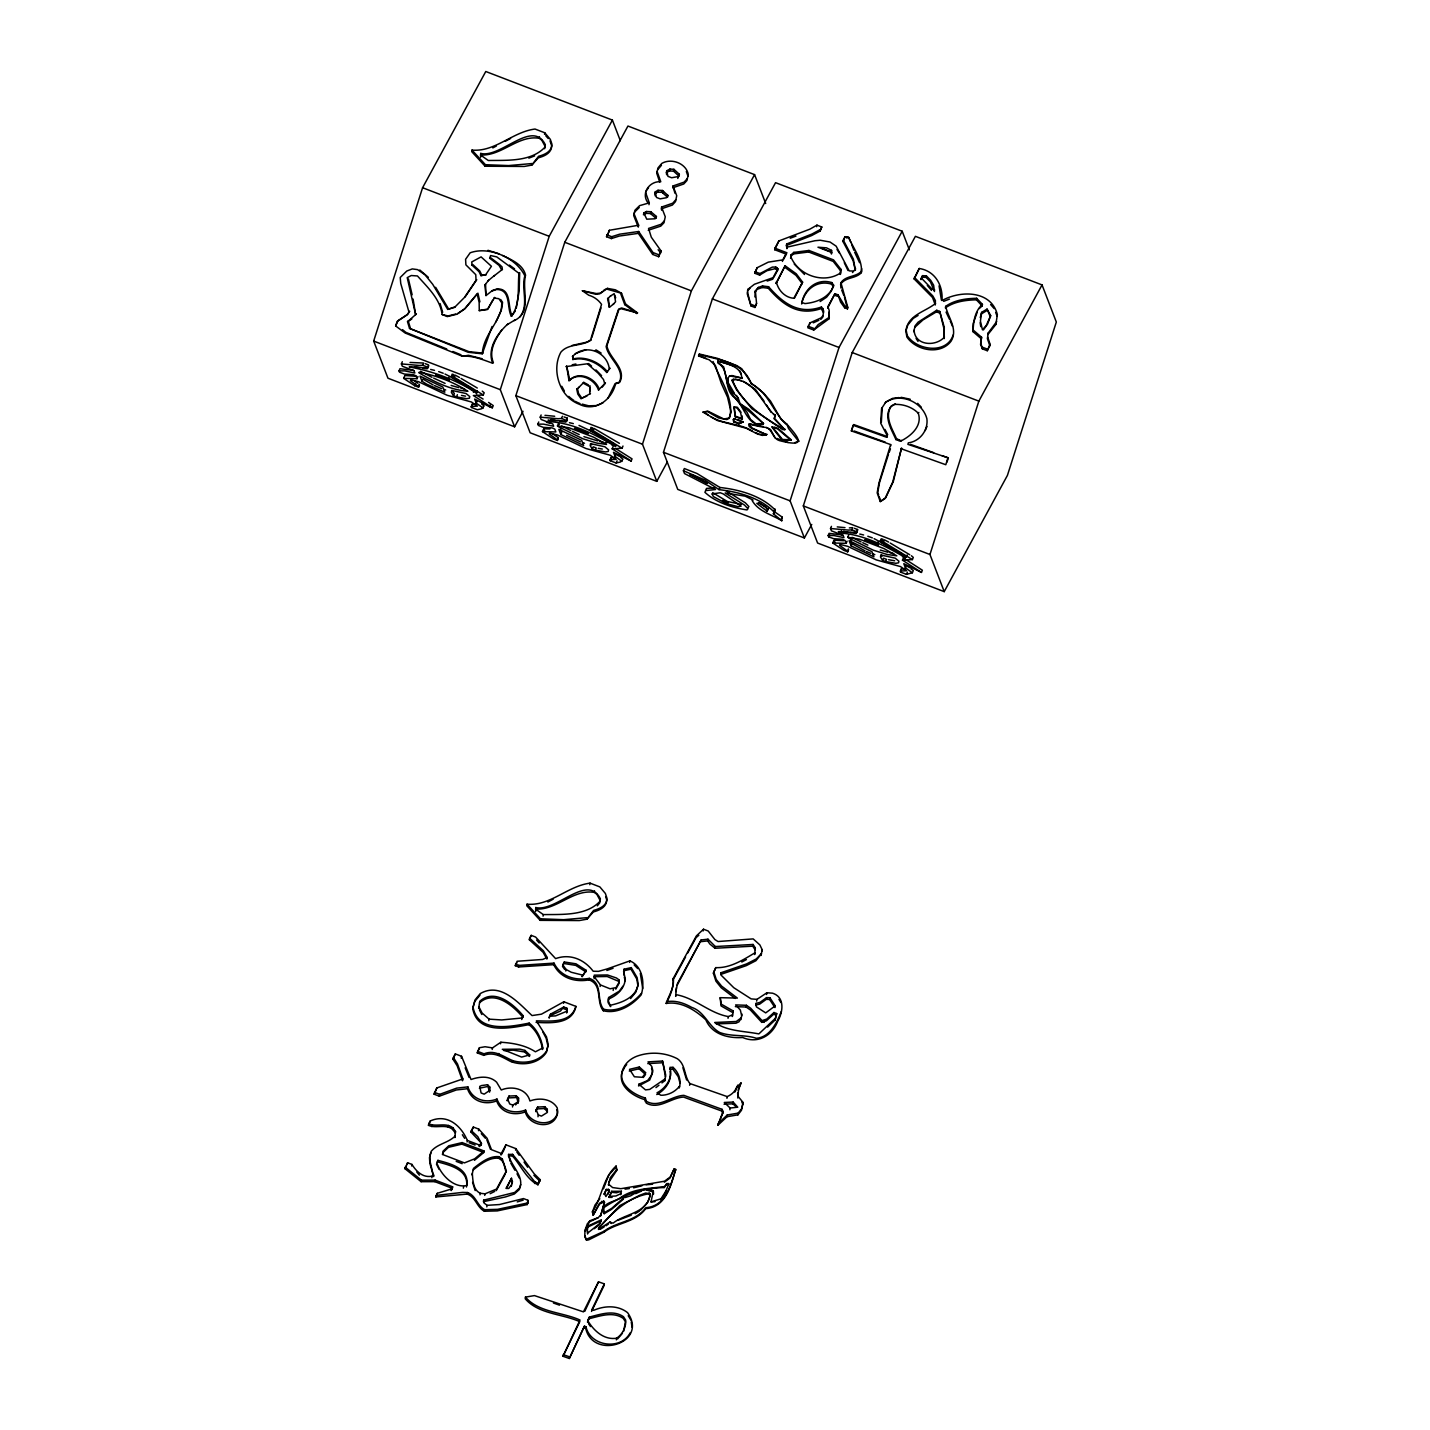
<?xml version="1.0" encoding="UTF-8"?>
<svg xmlns="http://www.w3.org/2000/svg" width="1430" height="1430" viewBox="0 0 1430 1430"><rect width="100%" height="100%" fill="white"/><g stroke="black" fill="none" stroke-linecap="round" stroke-linejoin="round"><path stroke-width="1.5" d="M881.327 422.386L882.203 407.836M987.683 337.087L990.15 344.416L987.29 350.725L982.392 348.884L980.551 344.433L981.32 338.803L973.115 331.76L973.187 323.538L977.137 312.419M973.115 331.76C973.24 322.197 974.777 310.989 982.428 304.376L976.672 298.28C966.09 298.495 954.436 300.032 945.677 306.36L945.391 307.897C954.168 301.587 965.804 300.05 976.404 299.817L982.142 305.931L979.246 308.558M728.085 378.11L728.031 382.454L734.108 392.91M833.315 286.679L831.509 284.123C816.816 279.69 804.393 289.807 801.658 303.982C803.785 289.343 816.494 277.795 831.777 282.568L833.601 285.142L831.17 291.309L826.576 297.226L820.087 301.551M833.601 285.142L833.583 286.215C828.631 297.744 816.727 302.499 804.929 303.589L801.926 302.445M516.248 308.29L519.144 291.202L519.68 272.647L518.947 273.291C517.606 287.394 520.466 304.304 511.35 316.316C506.524 307.379 511.35 289.361 496.568 289.504L491.777 291.077M754.879 296.922L755.38 290.844L758.365 287.43L762.565 285.964L768.571 286.715C782.836 302.874 798.154 315.065 821.481 307.003L823.716 311.061L822.715 317.245L820.749 319.462M755.38 290.844L756.559 303.482L754.933 307.468L751.054 305.984L747.264 293.847L747.872 289.378L754.414 284.266L773.04 277.67L777.884 268.769L775.793 267.035L772.361 267.088L759.92 273.577L759.652 275.114L754.718 273.237L757.185 267.696L768.303 262.137L782.728 259.885L786.643 252.663L774.953 248.177L774.685 249.714L786.357 254.2L783.425 259.617M413.091 299.084L415.63 314.618L407.228 277.652L411.25 275.525L417.453 275.954C427.427 287.18 440.19 298.906 442.12 314.493L447.304 316.602L456.939 314.207L464.446 309.112L477.155 293.829L479.157 302.517L479.265 310.614L487.273 309.613L494.726 297.404L493.994 298.048L498.891 298.709L501.805 302.892L501.34 310.096L495.924 321.893M500.607 299.46L502.538 302.248C501.358 321.357 483.465 333.941 482.268 353.818L468.128 352.263L409.516 328.399L407.514 321.714L411.822 318.997M590.036 385.76L589.732 394.215M589.661 391.552L589.911 387.691M840.608 270.842L840.34 274.435L840.894 269.287L833.529 259.885L808.969 250.465L793.793 252.395L791.094 254.826L790.808 256.381L793.507 253.932L808.683 252.002L833.243 261.422L840.608 270.842L840.894 269.287M675.907 991.616L677.427 983.608L701.165 939.939L707.993 939.188L715.34 946.535L753.092 944.461L755.326 947.929L754.629 954.543L754.951 952.809C743.082 959.905 730.104 968.271 715.787 967.627L713.373 973.204L715.929 981.177L721.238 987.79L735.288 998.48M676.39 987.701L675.675 996.388L675.997 994.654C695.338 998.051 709.405 1013.262 728.353 1016.569L732.607 1014.782L732.303 1016.515L733.233 1010.956L721.31 1004.182L720.202 997.675L737.362 998.086L721.56 986.057L716.251 979.461L713.695 971.488M510.152 1161.339L508.544 1154.421L512.637 1154.35L512.351 1155.905C520.895 1165.164 526.24 1179.089 537.93 1184.791L540.147 1179.661L534.177 1173.762L515.819 1148.612L505.97 1144.84L501.287 1153.456L491.491 1149.684L487.112 1138.298L478.782 1129.128L473.348 1127.037L471.382 1130.665L477.834 1136.707L481.463 1143.625L479.408 1145.055L467.342 1140.425C460.978 1125.535 447.161 1113.452 430.305 1120.941L428.75 1123.801C436.436 1127.305 446.196 1121.96 453.167 1128.073L455.509 1131.47L454.847 1137.601L455.133 1136.063C448.359 1142.945 437.401 1143.75 431.181 1151.347L429.751 1156.083L430.144 1161.786L433.648 1176.604L429.858 1163.341L429.483 1157.621L430.895 1152.884M608.679 997.532L608.09 1002.573L610.682 1006.631L608.376 1001.036L608.679 997.532L619.262 991.169L622.944 986.164M840.929 288.074L840.643 284.248C845.38 276.937 855.801 278.85 861.325 272.683L861.682 268.679M861.325 272.683C862.826 260.046 853.352 248.48 848.634 237.291L845.005 236.683L842.967 241.491L853.102 260.671L855.39 270.377L853.388 259.134L843.235 239.954M790.576 258.383L791.094 254.826M661.947 1082.903L664.95 1080.562L665.701 1075.003L662.537 1061.024L648.022 1061.882L651.812 1066.53L652.831 1070.641L651.258 1075.789L647.54 1080.597L638.852 1084.226L638.602 1085.96L649.721 1080.043L652.581 1072.375L651.544 1068.264M996.692 321.553L988.237 332.94L987.397 338.624L989.882 345.953M587.408 1231.445L587.73 1233.053L599.402 1223.758L601.404 1219.736L588.07 1226.011L587.927 1226.994L601.261 1220.719L599.277 1224.724L594.272 1228.71M593.146 1215.232L599.635 1203.113L603.746 1201.111L604.479 1202.112L600.564 1215.983L604.336 1203.095L603.603 1202.094L599.492 1204.078L593.146 1215.232L592.413 1211.996C602.012 1197.571 602.745 1178.07 616.08 1166.04L616.777 1169.597L610.27 1177.694L608.465 1185.184L608.608 1184.201L612.612 1187.561L620.835 1188.705L664.521 1181.216L670.205 1176.997L674.156 1168.864L675.711 1169.4C670.831 1185.542 666.237 1206.974 645.699 1208.672C635.528 1222.668 616.169 1222.722 603.853 1232.267L588.713 1239.864L586.497 1240.132L584.888 1235.681M584.852 1231.212L589.982 1220.719L598.276 1217.627L600.707 1215M592.413 1211.996L594.987 1205.079L599.831 1198.697M598.276 1217.627L589.839 1221.703M601.637 1202.255L601.78 1201.289M606.284 1189.438L604.211 1194.318L606.284 1189.438L608.608 1189.385L609.305 1191.494L607.804 1194.497M603.603 1202.094L603.746 1201.111M604.336 1203.095L604.479 1202.112M623.462 1199.055L611.486 1209.387L604.175 1213.695L603.532 1208.35M609.305 1191.494L608.608 1189.385M603.853 1232.267L603.996 1231.302C616.312 1221.738 635.653 1221.685 645.842 1207.707C666.076 1206.08 670.616 1185.238 675.711 1169.4M609.019 1197.375L611.7 1191.315L621.389 1191.244L616.419 1192.781L611.557 1192.28L609.019 1197.375L612.111 1197.375M611.557 1192.28L611.7 1191.315M608.626 1182.485L616.634 1170.562L616.08 1166.04M616.634 1170.562L616.777 1169.597M609.895 1222.06L598.526 1229.442L598.652 1227.762L619.976 1205.49L639.585 1195.319L645.663 1193.031L650.06 1193.746C648.72 1213.176 624.463 1213.605 613.113 1223.168L609.895 1222.06L611.182 1223.526M624.999 1197.571L630.648 1195.838C637.101 1191.941 646.02 1186.113 653.331 1191.011L651.008 1201.897L654.976 1201.647M640.676 1210.138L647.683 1202.362L649.953 1196.481L649.149 1192.781M649.917 1194.711L650.06 1193.746M651.008 1201.897L660.964 1198.805L666.255 1190.529M653.582 1194.032L653.331 1191.011M603.961 1207.546C621.246 1195.784 642.642 1187.865 664.146 1187.579L666.809 1183.611L668.918 1183.593L664.271 1195.176L660.821 1199.77M664.146 1187.579L666.809 1183.611M666.684 1184.594L667.935 1183.575M664.378 1182.199L670.08 1177.98L674.156 1168.864M442.514 1154.439L443.157 1151.061L448.788 1145.77L462.158 1142.588L484.019 1150.971L474.689 1158.801L464.446 1162.894L442.567 1154.493L442.8 1152.902M643.25 1077.523L645.52 1074.484L639.085 1068.764L639.335 1067.012L629.522 1069.336L634.366 1076.772L642.374 1077.308L645.77 1072.732L639.335 1067.012M737.612 1093.038L738.077 1096.327L743.1 1102.494L741.455 1110.306L737.916 1114.846L726.994 1116.741L717.932 1125.231L722.776 1113.219L721.846 1111.074L683.576 1097.078C671.063 1097.614 658.712 1110.27 646.235 1103.084L645.359 1097.99C632.525 1094.468 615.311 1082.456 623.873 1067.298A30.262 22.88 8.4 0 1 636.547 1056.341C649.667 1051.443 664.95 1052.301 677.391 1058.754C685.846 1064.474 683.933 1076.236 689.868 1083.529L727.191 1096.596A22.165 16.767 8.4 0 0 736.522 1087.479L741.026 1082.957L738.327 1090.321M645.216 1101.618L645.359 1097.99M665.451 1076.754L662.537 1061.024M664.95 1080.562L665.2 1078.81L649.721 1089.41L645.52 1089.892L638.852 1084.226M680.019 1083.118L678.267 1076.719L672.779 1069.068L673.029 1067.334L669.937 1067.352C673.208 1077.577 665.933 1088.212 657.014 1092.806L660.821 1095.255C667.881 1095.434 675.21 1091.877 679.482 1086.228L679.214 1087.98C681.61 1080.651 678.714 1072.321 673.029 1067.334M689.618 1085.263L689.868 1083.529M717.932 1125.231L723.044 1111.467L722.096 1109.34L683.844 1095.344C671.331 1095.881 658.98 1108.536 646.485 1101.35L645.484 1099.885M721.846 1111.074L722.096 1109.34M722.776 1113.219L723.044 1111.467M726.941 1098.329L727.191 1096.596M726.994 1116.741L727.262 1114.989L738.184 1113.094L741.723 1108.572L743.1 1102.494M729.872 1109.769L730.122 1108.035L724.313 1102.476L733.161 1102.065L737.755 1107.195L730.122 1108.035M735.467 1106.177L732.911 1103.799L733.161 1102.065M737.719 1085.12L736.271 1089.213A22.165 16.767 8.4 0 1 734.823 1092.037M737.916 1114.846L738.184 1113.094M591.537 1311.453L604.086 1285.534L604.336 1283.89L598.509 1281.834L583.422 1311.864L534.445 1295.598L525.453 1297.117L525.203 1298.762C538.377 1314.188 562.276 1313.741 579.758 1321.678L563.009 1356.266L569.319 1358.5L584.423 1326.182L585.96 1326.718C590.322 1346.452 620.817 1350.742 630.29 1332.688M563.009 1356.266L580.008 1320.033C562.526 1312.097 538.627 1312.543 525.453 1297.117M569.319 1358.5L584.423 1326.182M604.336 1283.89L591.788 1309.809L593.7 1310.327C604.443 1305.626 617.921 1305 627.538 1312.615C649.023 1342.841 593.093 1360.573 585.71 1328.363L585.96 1326.718M587.802 1320.694L587.551 1322.339L589.392 1317.048C600.296 1314.42 613.238 1309.558 623.516 1316.744L625.697 1320.158C626.197 1327.147 622.479 1334.44 616.598 1338.212C604.068 1340.285 593.718 1330.704 587.802 1320.694L589.392 1317.048M588.195 1320.659L588.445 1319.014M598.509 1281.834L584.745 1311.381M616.348 1339.856L616.598 1338.212M544.669 148.72L545.331 144.752C532.514 118.672 500.929 158.355 480.73 153.421L480.677 156.871L480.73 153.421M478.639 1008.365L479.801 1001.25C494.709 987.987 513.424 1004.057 523.201 1015.801L522.915 1017.356C513.138 1005.612 494.44 989.542 479.515 1002.788M761.135 955.437L762.101 949.574L759.884 944.944L753.181 938.902L718.057 941.53L714.911 939.582L708.207 931.019L703.506 929.214L696.41 935.863L673.244 978.477C673.745 987.236 670.277 995.745 666.183 1003.467C681.198 1001.018 695.23 1010.081 705.794 1019.787C711.979 1034.426 728.085 1038.448 742.706 1037.519C757.471 1043.971 772.021 1036.071 777.67 1021.342C782.961 1012.279 785.284 997.246 772.575 993.189L766.891 992.76L756.971 999.373L751.161 998.891L733.787 987.719L721.077 975.117L721.077 972.722L746.549 963.927L756.238 958.976L761.439 953.703L755.934 960.71L746.228 965.661L720.756 974.438L721.077 972.722M939.725 311.418L943.997 328.882L944.193 338.588L944.283 327.327L939.725 311.418L936.739 310.274L918.096 322.179L915.111 325.79L913.806 331.706M531.817 165.094L538.574 156.281C544.633 154.672 551.891 151.58 551.944 144.233L550.318 139.353L544.794 132.793L535.017 129.04C512.494 131.917 495.138 152.116 472.007 150.096L471.721 151.634L485.127 166.238L524.202 166.452L531.817 165.094L538.306 157.836C544.347 156.21 551.605 153.135 551.676 145.771L550.032 140.909M485.127 166.238L485.414 164.7L472.007 150.096M545.045 146.289L541.773 140.158L539.164 138.263L539.45 136.708M544.526 134.331L544.794 132.793M405.208 1167.13L421.385 1180.143L435.131 1180.108L452.631 1186.829L451.147 1190.582L452.345 1188.366L434.863 1181.663L421.099 1181.681L404.922 1168.668L407.586 1162.751L411.965 1164.431C416.344 1171.563 423.083 1178.123 432.128 1176.157L433.933 1175.067M407.3 1164.306L407.586 1162.751M411.679 1165.986L411.965 1164.431M455.509 1131.47L455.223 1133.025L452.881 1129.629C445.91 1123.497 436.15 1128.842 428.482 1125.356L428.75 1123.801M556.878 1109.698L557.45 1113.791C553.821 1130.165 529.172 1126.626 525.257 1111.897C514.139 1116.097 500.893 1112.987 496.639 1100.921C484.931 1105.462 471.685 1101.332 467.503 1088.731L456.349 1089.964L439.332 1096.202L434.094 1094.2L436.847 1087.926L462.873 1078.917L457.493 1063.938L453.399 1057.485L455.33 1053.91L461.55 1056.287L471.042 1079.507C479.497 1076.54 489.578 1075.449 496.621 1082.188L501.269 1090C511.815 1085.513 526.794 1088.641 529.922 1100.993C539.235 1097.436 551.694 1098.562 557.217 1107.839L557.789 1111.95C554.161 1128.324 529.511 1124.784 525.597 1110.038C514.478 1114.256 501.233 1111.146 496.979 1099.062C485.271 1103.602 472.025 1099.491 467.842 1086.871L456.688 1088.123L439.671 1094.361L434.434 1092.359M430.305 1120.941L428.482 1125.356M436.847 1087.926L434.094 1094.2M421.099 1181.681L421.385 1180.143M431.806 1126.626L432.092 1125.088M439.332 1096.202L439.671 1094.361M462.873 1078.917L462.534 1080.758L457.153 1065.779L453.06 1059.344L453.399 1057.485M431.86 1177.712L432.128 1176.157M455.33 1053.91L453.06 1059.344M437.938 1160.356L436.74 1162.554C440.404 1174.262 453.578 1188.598 466.788 1185.47C469.63 1168.417 450.647 1163.716 437.938 1160.356L437.652 1161.911C450.361 1165.253 469.344 1169.955 466.502 1187.007M434.863 1181.663L435.131 1180.108M664.307 220.935L661.071 224.278L648.559 228.442L651.294 237.201L661.107 251.019L658.676 256.721L652.67 254.415L638.334 233.358L619.351 236.039L611.361 238.578L606.517 236.719L609.341 230.284L638.638 225.225L634.044 213.714L635.027 210.174L639.585 205.652L649.309 202.846L645.591 192.478M609.001 232.143L609.341 230.284M448.144 1126.965L448.412 1125.428M520.735 1184.523L519.448 1188.115L514.657 1192.459L483.698 1200.145L483.912 1202.88L487.076 1205.329L499.481 1204.543L523.452 1198.572L527.885 1200.271L527.187 1204.561L497.265 1210.906L484.377 1211.246C476.851 1207.349 475.69 1196.946 467.235 1194.086L435.846 1196.946L437.258 1193.317L451.433 1189.027M461.211 1058.146L461.55 1056.287M437.258 1193.317L435.846 1196.946M611.361 238.578L611.7 236.719L619.691 234.18L638.674 231.499L652.992 252.556L659.016 254.862L658.676 256.721M452.881 1129.629L453.167 1128.073M467.503 1088.731L467.842 1086.871M452.345 1188.366L452.631 1186.829M542.828 1031.888L546.188 1038.377L547.922 1046.009L546.403 1052.373C538.842 1063.777 522.772 1066.172 510.617 1061.471C502.162 1057.145 493.779 1051.39 483.733 1055.358L477.263 1052.873L479.461 1047.725L485.074 1046.742L492.492 1047.886L500.858 1042.238C512.709 1042.988 525.346 1045.133 535.41 1051.801L542.792 1047.94C541.452 1038.591 536.768 1028.939 529.189 1023.111C510.492 1026.686 477.799 1033.479 473.026 1007.042L475.082 999.856L480.283 993.582C500.715 981.784 518.447 1002.966 532.032 1015.568L541.452 1014.174L563.849 1001.769L575.915 1006.38C572.25 1024.738 550.175 1023.004 536.071 1022.396M442.889 1152.616L448.519 1147.307L461.872 1144.125L462.158 1142.588M479.461 1047.725L477.263 1052.873M488.792 1020.68L489.078 1019.143L482.071 1012.976L478.925 1006.827M467.056 1141.962L467.342 1140.425M483.733 1055.358L484.019 1053.821C494.834 1049.352 503.342 1056.734 512.637 1060.595C524.488 1064.242 539.503 1061.793 546.689 1050.836L548.208 1044.454L546.475 1036.839L536.357 1020.859C550.175 1021.002 570.838 1023.576 575.915 1006.38M480.623 1144.411L480.337 1145.948L480.784 1142.498L471.096 1132.22L471.382 1130.665M473.348 1127.037L471.096 1132.22M463.338 1188.169L463.624 1186.614M638.638 225.225L638.298 227.084L633.705 215.572L634.688 212.015L639.246 207.511M638.334 233.358L638.674 231.499M643.822 212.945L643.482 214.804L646.146 213.356L650.489 213.553L656.084 218.325L656.424 216.484L650.829 211.712L646.485 211.497L643.822 212.945L646.753 219.183L655.19 218.772L656.424 216.484M492.206 1049.441L492.492 1047.886M467.235 1194.086L467.521 1192.531L462.569 1192.388L436.114 1195.409M478.496 1130.665L478.782 1129.128M489.864 1090.286L489.525 1092.145L487.541 1084.744L481.57 1085.549L479.729 1086.407L481.106 1092.967L484.198 1094.165L489.864 1090.286L489.703 1086.943L487.541 1084.744M646.146 213.356L646.485 211.497M648.97 204.687L649.309 202.846M489.364 1088.802L489.703 1086.943M479.139 1146.61L479.408 1145.055M481.195 1145.162L481.463 1143.625M650.489 213.553L650.829 211.712M498.498 1055L498.784 1053.463M500.572 1043.775L500.858 1042.238M654.94 193.711L655.28 191.852L658.014 190.279L662.358 190.476L667.899 195.374L667.56 197.233L662.036 192.317L657.675 192.121L654.94 193.711L655.19 195.856M515.283 965.697L517.124 961.264L542.685 959.459L547.154 957.474L543.4 950.753L529.636 938.241L531.209 935.363L535.589 937.043L555.609 958.618C570.248 953.292 584.352 959.548 593.182 971.238L598.509 971.363L607.124 968.932L629.915 960.871C642.606 966.197 645.001 983.018 641.212 994.797C632.382 1005.272 617.528 1014.335 603.353 1010.76C595.81 1002.198 602.942 984.466 589.017 979.908C574.681 982.428 560.381 978.066 553.714 964.678L518.607 966.966L515.283 965.697L516.838 962.819M586.872 919.204L593.629 910.392C599.671 908.783 606.946 905.691 606.999 898.344L605.373 893.464L599.849 886.904L590.072 883.132C567.549 886.028 550.192 906.227 527.062 904.189L526.776 905.744L540.183 920.348L579.257 920.562L586.872 919.204L593.361 911.947C599.402 910.32 606.66 907.228 606.713 899.881L605.641 896.628M657.675 192.121L658.014 190.279M474.42 1160.338L483.751 1152.509L484.019 1150.971M518.607 966.966L518.893 965.411L554 963.123C560.667 976.529 574.967 980.873 589.303 978.37C603.228 982.928 596.096 1000.66 603.621 1009.205C617.796 1012.798 632.668 1003.735 641.498 993.242M496.639 1100.921L496.979 1099.062M662.036 192.317L662.358 190.476M479.997 1194.819L480.266 1193.281C473.026 1189.867 472.883 1180.322 472.311 1173.404M666.398 172.637L666.738 170.778L669.919 169.08L673.923 169.312L679.357 174.299L679.018 176.158L673.584 171.171L669.58 170.939L666.398 172.637L666.648 174.764M663.127 193.104L663.466 191.263M652.67 254.415L652.992 252.556M661.661 210.246L661.554 207.064L672.708 203.203L675.836 199.735M547.154 957.474L546.886 959.029L543.114 952.291L529.35 939.778L529.636 938.241M535.767 907.532L535.732 910.981L535.767 907.532C555.984 912.447 587.569 872.783 600.385 898.844L599.724 902.831L597.329 905.834M669.58 170.939L669.919 169.08M531.209 935.363L529.35 939.778M483.698 1200.145L483.412 1201.683L505.487 1196.928L514.371 1194.014L519.179 1189.653C525.489 1176.497 510.796 1166.54 508.544 1154.421M484.716 1195.391L485.002 1193.836L496.532 1189.063L506.363 1170.973L502.341 1159.015L498.909 1156.673C489.382 1155.69 480.587 1162.787 473.491 1168.381L472.025 1174.942M484.377 1211.246L484.645 1209.708C477.12 1205.794 475.975 1195.409 467.521 1192.531M673.584 171.171L673.923 169.312M512.351 1062.133L512.637 1060.595M486.79 1206.884L487.076 1205.329M674.906 193.193L673.012 185.972L684.112 182.128L687.294 178.643M509.009 1096.077L507.185 1100.635L509.009 1096.077L516.159 1095.72L518.5 1097.99L518.679 1101.35L512.834 1105.14L512.494 1106.999M521.718 1019.536L523.201 1015.801M540.183 920.348L540.451 918.793L527.062 904.189M506.363 1170.973L506.095 1172.511L503.986 1164.324L502.055 1160.552L498.623 1158.229L498.909 1156.673M543.06 916.147L543.328 914.61L536.018 909.426M677.766 178.446L679.357 174.299M501.287 1153.456L501 1154.993L502.359 1153.277M502.055 1160.552L502.341 1159.015M505.97 1144.84L503.038 1152.026M542.792 1047.94L542.506 1049.495C541.166 1040.146 536.5 1030.476 528.903 1024.649L529.189 1023.111M518.339 1103.191L516.159 1095.72M529.708 1054.893L529.44 1056.448L524.667 1051.979L524.953 1050.424L519.984 1049.155L502.305 1049.298L521.628 1057.092L529.708 1054.893L524.953 1050.424M517.767 1102.119L515.622 1104.907M518.178 1099.849L518.5 1097.99M515.533 1150.167L515.819 1148.612M506.613 1188.259L511.493 1178.266L512.476 1181.716L511.243 1186.382M525.257 1111.897L525.597 1110.038M553.714 964.678L554 963.123M550.622 1014.085L549.156 1017.82L550.622 1014.085L563.76 1007.024L566.906 1008.239L566.709 1012.726L566.906 1008.239M536.178 1109.787L535.839 1111.628L537.662 1107.07L544.776 1106.695L547.297 1109.322L547.386 1112.397L541.434 1116.115L538.324 1114.917L536.178 1109.787L537.662 1107.07M564.707 969.469L562.49 966.394L564.332 961.979L576.004 963.82L586.211 970.362L582.099 976.601L586.211 970.362M537.984 1116.776L538.324 1114.917M565.797 970.988L566.083 969.451L562.776 964.857L564.332 961.979M527.885 1200.271L527.742 1203.524M547.297 1109.322L546.957 1111.164L544.437 1108.536L544.776 1106.695M563.563 1003.306L563.849 1001.769M527.187 1204.561L528.028 1201.987M550.336 1015.622L560.453 1011.028L563.76 1007.024M534.588 1183.504L534.874 1181.949L512.637 1154.35M589.786 884.687L590.072 883.132M537.93 1184.791L540.147 1179.661M600.1 900.4L596.828 894.268L594.219 892.374L594.505 890.819M589.017 979.908L589.303 978.37M594.183 978.621L594.219 975.171L607.464 974.956L616.455 977.995L618.85 979.747L619.244 981.927L616.044 987.612L610.056 988.791L600.439 984.93L594.469 977.083M600.153 986.486L600.439 984.93M603.353 1010.76L603.621 1009.205M613.166 990.436L613.452 988.881M615.776 989.149L618.976 983.465L618.85 979.747M610.968 1005.093C622.408 1002.573 636.279 997.246 638.155 984.019L637.101 977.53L631.274 967.627L624.088 969.2L623.802 970.738L630.988 969.183L636.815 979.067L637.887 985.574L635.814 992.188L630.558 998.569M747.872 289.378L747.586 290.933L749.999 288.234M629.629 962.408L629.915 960.871M757.185 267.696L754.718 273.237M751.054 305.984L747.55 292.31M630.988 969.183L631.274 967.627M754.933 307.468L756.559 303.482M755.094 292.399L758.365 287.43M758.079 288.985L762.279 287.502L762.565 285.964M823.43 312.616L821.213 308.558C797.869 316.62 782.568 304.411 768.285 288.252L768.571 286.715M821.803 226.995L820.463 229.461L811.936 234.037L786.697 243.958L786.911 248.677L786.411 245.495L811.65 235.575L820.177 231.017L821.803 226.995L816.959 225.136L809.845 229.175L778.903 240.919L774.685 249.714M773.04 277.67L772.754 279.225L767.159 281.049M773.737 277.438L777.598 270.324L775.525 268.59L775.793 267.035M776.633 269.323L776.919 267.785M777.598 270.324L777.884 268.769M785.124 265.783L776.079 283.462L785.124 265.783L796.26 273.791L802.605 282.157L794.526 298.03M782.442 261.422L782.728 259.885M786.411 245.495L786.697 243.958M786.357 254.2L786.643 252.663M793.507 253.932L793.793 252.395M666.183 1003.467C668.668 995.334 674.674 987.397 673.244 978.477M808.683 252.002L808.969 250.465M816.673 226.691L816.959 225.136M820.177 231.017L820.463 229.461M822.983 315.69L821.034 317.907L809.827 322.966L807.789 327.756L813.706 330.026L829.06 318.783L829.239 310.65L827.952 306.574L834.959 293.686L837.962 294.83L844.933 306.235L847.775 307.325L847.49 308.862L844.647 307.772L840.625 302.177L837.962 294.83M809.541 324.521L809.827 322.966M677.105 985.342L701.165 939.939M703.185 930.948L703.506 929.214M813.706 330.026L818.175 324.592L829.346 317.228M831.259 251.93L831.545 250.375L826.522 247.837L817.96 247.211L831.706 252.484L831.438 254.04L831.259 251.93L822.089 248.337M821.213 308.558L821.481 307.003M755.326 947.929L755.004 949.645L752.77 946.177L715.018 948.269L709.834 943.997L707.671 940.904L707.993 939.188M822.822 310.06L823.108 308.505M831.509 284.123L831.777 282.568M827.952 306.574L827.666 308.111L834.959 293.686M715.018 948.269L715.34 946.535M845.005 236.683L842.967 241.491M846.953 238.292L847.221 236.754M715.787 967.627L713.373 973.204M848.634 237.291L850.957 242.653M840.643 284.248L840.929 282.711C845.666 275.4 856.07 277.313 861.593 271.128M844.647 307.772L844.933 306.235M720.202 997.675L721.006 1005.898L732.929 1012.69L733.233 1010.956M852.477 272.558L855.658 268.822M728.031 1018.285L728.353 1016.569M752.77 946.177L753.092 944.461M716.287 1023.862L735.95 1023.219L738.952 1021.824L741.205 1017.874L736.271 1021.503L714.732 1022.486C727.423 1031.37 744.19 1031.012 758.865 1033.908L775.4 1018.285L776.705 1013.548L773.97 1012.512L766.748 1019.072L762.047 1020.627L750.732 1008.257L746.406 1005.29L735.663 1004.915L740.347 1010.063L741.687 1015.801M773.97 1012.512L773.666 1014.227L766.426 1020.788L761.743 1022.361L750.428 1009.991L746.085 1007.024L746.406 1005.29M761.797 951.308L762.101 949.574M756.059 1003.377L755.737 1005.111L759.723 1004.092L766.283 999.338L769.608 999.481L774.917 1007.56L775.221 1005.826L769.912 997.747L766.605 997.622L760.045 1002.359L756.059 1003.377L756.363 1006.845L765.711 1012.887L775.221 1005.826M756.649 1001.107L756.971 999.373M766.569 994.476L766.891 992.76M761.743 1022.361L762.047 1020.627M766.283 999.338L766.605 997.622M764.049 1022.396L764.353 1020.68M769.608 999.481L769.912 997.747M767.57 1027.115L775.096 1020.019L775.4 1018.285M775.096 1020.019L776.705 1013.548M914.413 277.366L932.825 295.956L935.399 300.568L935.292 304.947L932.539 297.512L914.128 278.921L919.24 268.483C935.059 270.896 943.121 285.285 942.013 300.586C960.209 290.219 991.187 290.165 997.371 314.6L995.87 324.449L987.951 334.477L988.237 332.94M919.24 268.483L914.128 278.921M922.547 275.65L920.992 279.511L922.547 275.65L926.372 275.865L930.733 280.352L933.629 285.196L934.451 291.523L930.447 281.889L926.104 277.42L922.261 277.188M926.104 277.42L926.372 275.865M914.825 327.327L923.011 319.891L936.471 311.829L936.739 310.274M976.404 299.817L976.672 298.28M982.142 305.931L982.428 304.376M980.247 317.621L981.677 312.348L987.04 309.094L990.686 315.583L987.576 324.092L983.429 329.901M981.32 338.803L981.606 337.266L973.401 330.223M990.418 317.12L987.04 309.094M982.392 348.884L980.837 342.878L981.606 337.266M987.29 350.725L990.15 344.416M995.87 324.449L996.138 322.894M587.212 1230.479L588.07 1226.011M890.622 446.017L891.033 444.694L851.368 430.931L853.102 425.264L886.707 437.294L887.101 435.453L880.683 423.101L881.577 408.551L885.867 401.973L892.588 398.362L898.987 397.576M740.901 1019.608L742.009 1014.067M624.088 969.2L623.981 975.117M621.389 1191.244L620.62 1194.676L620.763 1193.692L615.937 1195.981L609.162 1196.41M880.272 501.59L885.671 497.801L893.339 481.427L901.561 447.965L892.695 482.142L885.045 498.516L880.272 501.59L877.162 492.885L878.914 483.143L890.407 445.391M775.382 415.183L774.041 418.704L784.838 429.769L774.434 418.293L775.382 415.183L773.576 414.128M886.707 437.294L887.351 436.597L853.728 424.567L851.368 430.931M942.013 455.652L948.304 457.886L907.889 444.355L908.336 442.871C919.865 441.316 928.356 430.323 926.89 418.758C922.475 401.669 899.881 391.945 885.242 402.688M900.936 448.663L945.802 464.732L947.679 458.601M947.053 461.979L948.304 457.886M766.569 434.72L762.619 435.381L757.65 434.094L746.192 428.231L717.252 420.474L703.077 412.162L707.421 411.536L718.468 417.918L726.851 419.58L729.068 418.382L731.07 412.072L727.566 397.272L721.185 383.151L715.357 365.401L709.298 359.86L698.573 355.963L699.431 354.032L717.395 358.34L736.843 365.597L741.795 368.779L751.501 383.347L763.638 393.125L770.484 401.044L780.798 418.847L786.822 424.102C800.729 439.85 805.68 447.393 779.35 440.583C772.736 438.563 772.665 430.019 766.48 427.534C760.814 426.748 755.165 425.997 749.838 423.763L748.677 424.46L749.159 426.372L751.733 428.446L766.569 434.72L752.144 428.053L749.088 424.049L763.316 426.533M698.573 355.963L699.431 354.032M607.875 398.362L614.954 383.884L619.029 382.847C626.072 369.298 608.376 358.984 606.141 346.489L618.368 309.577L620.924 308.683L637.53 312.902L621.675 307.986L619.119 308.88L606.892 345.792C609.109 358.286 626.823 368.6 619.78 382.15L615.704 383.186C612.219 399.524 595.577 412.376 579.293 404.261A30.262 27.974 46.9 0 1 563.67 391.766C556.163 380.255 554.161 364.453 560.882 352.155C568.336 343.379 581.492 346.453 590.375 340.447L601.565 304.411A22.165 20.503 46.9 0 0 588.731 295.206L582.385 290.755L596.328 293.543L600.403 293.132L602.817 291.309M591.788 337.623L600.993 307.951M981.677 312.348L980.426 321.053L982.446 329.794L986.235 325.504L990.686 315.583M523.023 411.304L514.603 426.801L387.959 378.217L373.677 341.091L422.583 187.723L485.771 71.5L612.398 120.084L620.334 140.712M514.603 426.801L500.303 389.675L549.209 236.308L612.398 120.084M667.31 461.979L656.781 481.356L530.137 432.772L515.855 395.645L564.761 242.278L627.949 126.037L754.575 174.621L765.694 203.507M656.781 481.356L642.481 444.212L691.387 290.862L754.575 174.621M811.757 524.417L804.393 537.984L677.749 489.4L663.466 452.273L712.372 298.906L775.561 182.665L902.187 231.249L909.337 249.821M804.393 537.984L790.111 500.858L839.017 347.49L902.187 231.249M803.32 505.916L852.209 352.549L915.397 236.325L1042.041 284.91L1056.323 322.036L1007.417 475.404L944.229 591.627L817.602 543.043L803.32 505.916L929.947 554.5L944.229 591.627M929.947 554.5L978.853 401.133L1042.041 284.91M623.605 1069.032C615.043 1084.19 632.257 1096.202 645.109 1099.724M395.663 325.969L397.2 321.393L406.942 314.957L409.677 311.257L407.693 314.314L397.951 320.749L395.663 325.969L405.119 332.993L462.319 356.267C472.776 355.355 482.929 359.806 492.635 363.202L493.368 362.559C488.47 350.94 495.209 339.446 501.716 330.062M489.668 258.204L490.419 257.561L499.785 264.729L502.18 267.088L501.733 269.984L499.052 265.372L489.668 258.204L490.579 255.559L496.728 256.882L518.947 273.291M492.617 300.211L488.023 308.969L479.265 310.614M482.268 353.818L492.045 326.487M603.442 1188.813L608.787 1174.977L615.955 1167.023M623.587 1331.402L625.446 1321.803L623.266 1318.389C612.987 1311.203 600.046 1316.065 589.142 1318.692M889.12 452.506L890.443 448.913M888.459 454.311L879.557 482.428L877.788 492.188L878.646 495.12M705.848 490.168L706.509 488.434L715.036 487.791M953.184 334.924C946.91 354.64 916.612 350.511 907.192 335.496L906.102 329.669C908.586 314.743 925.442 311.669 935.577 303.392M781.37 1011.457C776.83 1022.611 769.984 1037.34 756.309 1038.269C744.422 1034.283 731.481 1036.911 719.719 1032.478C708.404 1026.4 704.704 1011.654 691.602 1007.328C683.88 1002.984 675.443 1000.106 666.505 1001.733M419.491 385.01L418.579 387.19L414.7 385.707L403.671 378.378L417.06 378.7L415.969 375.858L413.359 374.66L404.458 374.07L399.524 372.193L399.042 370.906L404.744 370.888L414.861 373.016L413.985 370.71L402.295 366.223L401.401 363.917L402.313 361.719M399.042 370.906L399.953 368.726L413.753 370.406M403.671 378.378L404.583 376.197M417.06 378.7L417.971 376.519M401.401 363.917L419.33 365.472L422.69 365.24L423.602 363.041L410.053 362.451M414.7 385.707L415.612 383.526M418.579 387.19L419.187 384.223M451.201 376.34L452.97 376.841L453.882 374.66L452.112 374.159L451.594 377.377L477.316 392.678L476.244 393.018C455.92 379.558 432.772 371.282 409.212 366.92L427.838 367.885L428.446 364.9L425.228 363.667M422.011 381.274L420.027 376.126L442.817 387.047L444.802 392.195L426.909 384.295L422.011 381.274L422.923 379.075L433.111 384.92M427.838 367.885L428.75 365.687M448.126 379.415L435.667 375.089L449.413 380.362L448.126 379.415L449.02 377.234M451.594 377.377L452.506 375.196M482.268 391.123L484.18 392.785L483.269 394.966L454.365 377.377L455.276 375.196L459.441 377.431M453.489 395.77L451.397 392.428L451.683 390.372L466.073 393.536L469.773 396.611L469.415 398.201L466.68 398.684L456.474 396.914L453.489 395.77L454.4 393.572L452.863 391.695M456.474 396.914L457.386 394.716M473.384 392.213L474.295 390.015M476.244 393.018L477.155 390.837M481.696 404.029L484.162 405.959L481.749 408.73L477.352 409.749L471.435 407.461L471.936 404.243L475.975 404.386M471.435 407.461L472.329 405.28M483.269 408.14L476.279 403.189L477.191 401.008M488.577 402.42L493.243 405.62L492.331 407.8L489.489 406.71L490.401 404.529M558.308 438.259L557.396 440.458L553.517 438.956L542.471 431.628L555.859 431.949L554.769 429.107L552.177 427.91L543.257 427.338L538.341 425.443L537.841 424.156L543.561 424.138L553.678 426.265L552.784 423.959L541.112 419.473L540.218 417.167L541.13 414.968M537.841 424.156L538.752 421.975M542.471 431.628L543.382 429.447L544.741 430.644M590 429.59L591.788 430.108L592.699 427.91L590.912 427.409L590.411 430.644L616.115 445.928L615.043 446.267C594.969 434.559 573.913 423.352 550.175 421.671L551.086 419.473L555.394 420.42M557.486 425.872L569.176 427.82L593.736 437.24L606.517 444.462L596.793 443.086L583.011 438.813L558.415 426.694L557.486 425.872L558.397 423.691L559.327 424.513M540.218 417.167L558.129 418.722L561.507 418.49L562.419 416.291M557.396 440.458L558.004 437.473L552.427 433.63M550.175 421.671L548.03 420.17L566.655 421.135L567.263 418.15L564.028 416.917M560.828 434.523L558.844 429.375L581.635 440.297L583.619 445.445L560.828 434.523L561.722 432.343L560.417 428.893M566.655 421.135L567.263 418.15M590.411 430.644L591.323 428.446M622.98 446.035L622.068 448.233L593.182 430.644L594.094 428.446L619.404 443.336M592.306 449.02L593.2 446.821L596.203 447.965L595.291 450.164L592.306 449.02L590.215 445.677L590.483 443.64L604.872 446.786L608.59 449.86L608.233 451.451L605.498 451.934L595.291 450.164M612.201 445.463L613.113 443.264L602.245 436.954M615.4 448.359L632.042 458.869L631.13 461.05L612.165 448.823L613.077 446.625M620.495 457.278L622.98 459.209L620.566 461.979L616.169 462.998L610.235 460.728L610.753 457.511L614.793 457.636M610.235 460.728L611.146 458.529M622.068 461.407L615.097 456.438L616.008 454.257L619.262 456.313M616.169 462.998L617.081 460.8M683.415 470.72L684.327 468.54L697.053 473.527L719.969 487.487C739.453 489.596 761.815 495.817 775.31 510.188L773.362 513.781L781.781 520.735C771.7 514.603 758.311 511.422 752.18 500.572L753.02 500.053L745.137 496.156L725.135 492.975L744.44 505.022L747.979 508.758L747.086 509.938C732.231 507.739 716.126 502.609 704.936 492.349L705.598 490.615L715.536 489.507L684.505 473.562L683.415 470.72L704.525 479.854L719.058 489.668C738.541 491.777 760.903 498.015 774.399 512.369L773.362 513.781M719.058 489.668L719.969 487.487M767.052 511.171L767.678 510.117L765.711 506.738L759.259 503.11L756.827 503.378L767.052 511.171L768.589 507.918M774.059 511.118L774.971 508.919M781.191 519.215L782.103 517.034L774.256 511.6M781.781 520.735L782.103 517.034M848.616 549.638L847.704 551.819L843.825 550.336L832.796 543.007L846.185 543.328L845.076 540.486L842.485 539.271L833.583 538.699L828.649 536.822L828.167 535.535L833.869 535.517L843.986 537.644L843.11 535.338L831.42 530.852L830.526 528.528L831.438 526.347M828.167 535.535L829.078 533.354L842.878 535.034M828.649 536.822L829.561 534.623M832.796 543.007L833.69 540.826L835.049 542.024M907.335 555.126L905.369 557.646C885.277 545.938 864.221 534.731 840.483 533.033L841.394 530.852M847.811 537.233L859.484 539.199L884.044 548.62L896.825 555.841L887.101 554.465L873.319 550.192L848.723 538.073L847.811 537.233L848.705 535.052M846.185 543.328L847.078 541.148M830.526 528.528L848.437 530.083L851.815 529.851L852.727 527.67L849.349 527.902M847.704 551.819L848.312 548.852M840.483 533.033L838.338 531.549L856.963 532.496L857.571 529.529L854.354 528.296M851.136 545.885L849.152 540.737L871.943 551.676L873.927 556.824L851.136 545.885L852.048 543.704L850.725 540.272M856.963 532.496L857.571 529.529M877.234 544.044L864.793 539.718L878.538 544.991L877.234 544.044L878.145 541.845M880.308 540.969L881.22 538.788L883.007 539.289L882.096 541.47L880.308 540.969L880.719 542.006L906.441 557.307M880.719 542.006L881.631 539.825M911.393 555.752L913.287 557.414L912.394 559.595L883.49 542.006L884.401 539.825L888.566 542.059M882.614 560.381L883.525 558.201L886.511 559.345L885.599 561.525L882.614 560.381L880.523 557.057L880.791 555.001L895.18 558.147L898.898 561.221L898.541 562.812L895.806 563.313L885.599 561.525M902.509 556.824L903.42 554.643M921.456 572.429L902.473 560.185L903.385 558.004L922.368 570.23L921.456 572.429L903.814 563.688L905.404 567.817L912.376 572.769L913.287 570.588L910.821 568.657M905.369 557.646L906.263 555.448M912.376 572.769L906.477 574.36L900.543 572.089L901.061 568.872L905.101 569.015M900.543 572.089L901.454 569.909M905.404 567.817L906.316 565.619L909.569 567.674M906.477 574.36L907.389 572.179M741.026 1082.957L738.595 1088.588L737.826 1098.061M925.174 430.591L926.98 426.498M485.253 275.346L491.42 266.284L481.088 256.882L471.739 261.958L472.061 265.194L479.05 271.7L480.945 275.615L485.986 274.703L480.945 275.615M609.448 1190.529L605.927 1196.553L604.336 1193.335M606.517 236.719L608.179 233.662M667.899 195.374L666.648 197.68L660.142 198.859L656.459 197.447L655.28 191.852M659.016 254.862L661.107 251.019M774.953 248.177L778.903 240.919M802.605 282.157L793.829 298.262C785.07 297.726 778.135 290.236 776.365 281.907M404.922 1168.668L406.513 1165.754M496.246 1190.618L505.112 1174.316M511.493 1178.266L505.988 1188.402L508.705 1188.473L511.529 1184.844M672.922 980.211L685.56 956.956M687.669 953.077L696.088 937.597L698.823 935.274M519.859 316.942C529.386 305.019 520.967 289.414 524.828 275.847C516.391 257.847 489.096 245.871 470.148 252.806L465.59 259.295L465.894 264.854L475.761 274.649L476.047 280.334L464.661 297.172M622.425 1333.278L617.599 1338.909M729.568 375.911L742.277 378.146L732.089 375.572L729.568 375.911L727.691 378.521C726.672 386.601 733.411 392.839 738.345 398.344L740.061 403.689L763.531 423.602L748.784 409.284L740.061 403.689M476.78 279.672L465.394 296.51L454.561 307.396L447.715 309.398L432.736 284.338L425.014 274.792L417.578 269.627L412.287 268.911L406.799 271.021L400.221 277.492L400.74 283.48L408.926 311.901M511.35 316.316L515.336 310.971M572.804 359.52L573.073 355.838L572.804 359.52C585.371 356.767 598.616 363.006 606.749 372.497L610.038 368.136L609.305 368.833C607.321 352.978 588.32 344.147 575.146 354.05M602.227 387.119L605.462 382.918L598.509 389.997C594.469 378.682 578.453 371.371 569.015 380.72L566.62 365.919M512.083 315.673C507.257 306.735 512.101 288.717 497.3 288.86L492.51 290.433L486.003 295.581L484.842 285.07L488.649 280.226M646.235 190.816L648.541 187.723M747.997 507.739L748.891 506.577L745.352 502.824L726.047 490.794M544.955 147.183C530.977 162.001 507.06 160.196 488.291 160.5L480.963 155.316M600.01 901.293C586.032 916.112 562.115 914.306 543.328 914.61M480.015 995.119L474.796 1001.393L472.74 1008.597C477.513 1035.016 510.206 1028.224 528.903 1024.649M657.693 169.705L661.447 165.29M589.982 1220.719L587.319 1223.812L584.977 1230.247L584.745 1236.646L586.497 1240.132M918.239 413.163C912.215 407.103 903.242 404.011 894.787 404.422L890.872 406.549C883.293 417.06 891.659 429.661 895.949 439.6L900.668 441.119C910.946 436.096 922.69 425.872 918.239 413.163L918.864 412.448M895.949 439.6L896.592 438.885C892.302 428.946 883.919 416.362 891.498 405.852L895.412 403.725M898.505 440.512L901.293 440.404L900.668 441.119M416.38 313.974L407.514 321.714M613.095 304.447L615.579 301.766L614.167 293.633L610.252 296.26M598.509 1228.745C611.718 1212.926 627.859 1197.16 649.005 1193.746M578.614 387.655L583.78 382.382L588.481 384.92M840.625 272.898C823.966 284.23 798.512 275.579 790.862 256.846M763.137 424.013C746.978 428.446 743.957 403.189 733.054 396.378C723.491 387.387 729.711 369.458 718.039 363.202L718.128 360.753L718.45 362.791L723.687 366.92L727.584 383.776L733.447 395.985L746.961 412.18L750.5 419.401L755.862 423.745L763.531 423.602M785.249 429.358L782.728 429.644L751.912 408.766L736.468 389.693L731.946 380.398L735.628 379.111L741.401 380.791M731.946 380.398L733.447 379.129M703.077 412.162L707.814 411.125L723.848 418.99L729.461 417.971C734.931 398.952 719.469 378.95 713.07 361.522M738.345 398.344L736.432 395.431M742.009 415.773L742.027 419.151L735.306 416.648L733.876 407.264L737.433 407.496L740.955 412.18M733.876 407.264L737.433 407.496M735.306 416.648L734.287 406.853M733.322 419.634L735.038 418.418L733.322 419.634L733.697 421.868L738.863 423.798L743.082 421.886L738.041 419.544M733.697 421.868L733.715 419.222M738.863 423.798L743.082 421.886M766.48 427.534L770.502 429.501L775.114 437.973M762.619 435.381L766.981 434.309M791.273 439.868L782.013 439.868C769.143 424.102 767.785 420.921 782.425 439.457L791.273 439.868L779.672 429.876M798.655 441.387L788.52 428.482L786.822 424.102M507.829 324.038C497.336 333.512 486.987 348.527 492.635 363.202M718.182 1123.497L727.262 1114.989M625.142 1196.588L611.629 1208.421L604.318 1212.729M944.461 337.051C935.846 346.918 914.843 345.846 914.092 330.169M604.014 289.986L607.5 288.377L615.365 289.807L621.567 293.311L625.518 303.964L637.53 312.902M607.607 298.709L608.358 298.012L609.395 307.325L607.607 298.709L610.985 295.563M606.749 289.075L621.567 293.311M636.779 313.599L624.767 304.661L625.518 303.964M590.375 340.447L591.126 339.75L587.069 342.092L572.125 345.434M595.273 350.582L596.024 349.885L601.154 353.085M569.015 380.72C578.221 370.477 595.13 377.538 599.259 389.282L598.509 389.997M565.887 366.616L588.695 363.613L591.591 366.134M590.483 393.518L581.045 398.791L577.809 394.09L576.737 389.228L577.47 388.531L578.542 393.393L581.796 398.094L586.872 396.092M583.78 382.382L583.029 383.079L589.303 386.457M606.749 372.497L607.5 371.8C599.367 362.308 586.121 356.07 573.555 358.823M612.165 448.823L622.068 448.233M902.473 560.185L912.394 559.595M473.205 1169.937C480.301 1164.324 489.096 1157.245 498.623 1158.229M572.322 356.535L575.897 353.353L585.871 349.814M472.061 265.194L472.812 264.55L479.801 271.039L481.696 274.953M409.516 328.399L468.879 351.619L483.018 353.174M447.715 309.398L455.294 306.753M442.12 314.493L448.037 315.959L455.759 314.046M484.842 285.07L485.574 284.427L486.003 295.581M462.319 356.267L468.486 355.301L482.125 358.716M576.737 389.228L579.365 386.958M487.916 280.87L494.494 275.49M981.409 313.885L986.754 310.65M655.959 1087.587L658.962 1085.245M609.395 307.325L613.845 303.75M493.761 276.133L502.484 269.341M606.016 1225.796L608.501 1223.955M457.689 313.563L465.179 308.469L477.906 293.186L479.908 301.873M656.763 1094.54C664.879 1090.25 672.225 1080.812 670.026 1071.249M514.157 320.642C532.478 312.241 521.539 290.433 525.579 275.204C523.094 264.479 511.6 259.795 502.591 255.505M918.078 315.44L913.27 318.372L907.764 325.057L905.834 331.206L906.906 337.033C916.076 350.654 940.35 355.427 951.057 341.216C958.315 329.204 948.108 317.746 945.677 306.36M635.17 1213.695L639.496 1211.067M759.652 275.114L766.873 270.717L775.525 268.59M600.296 1229.246L604.103 1226.94M507.096 324.699L514.907 319.998M608.394 999.069C617.027 995.602 624.267 988.917 625.339 979.21L623.587 971.274M566.995 1011.189L555.573 1015.872L549.442 1016.265M492.814 147.916L496.353 146.021M547.869 902.026L553.178 899.166M505.237 141.302L510.582 138.478M741.795 962.015L746.406 959.584M490.132 1193.692L494.726 1191.387M483.269 394.966L473.348 395.556L492.331 407.8M479.39 1088.248L487.219 1086.586M813.277 322.84L818.889 320.302M635.671 1193.675L641.158 1191.226M664.271 1186.596C649.864 1188.544 634.348 1188.419 621.496 1196.928C615.865 1202.433 599.545 1202.004 604.175 1213.695M629.272 1071.07L639.085 1068.764M602.96 402.867L596.31 405.584L588.659 405.816L582.189 404.118M794.937 442.639L799.066 440.976M943.657 301.355L949.466 299.084M528.832 158.14L534.641 155.906M617.778 1220.344L631.309 1215.178M790.2 238.22L795.974 236.093M606.838 970.487L613.059 968.271M527.456 1203.005L497.551 1209.351L484.645 1209.708M607.5 288.377L599.671 293.847L595.595 294.24L582.385 290.755M672.672 187.831L683.772 183.987L686.954 180.502L688.277 174.299C686.007 163.181 671.206 157.8 661.786 163.431L658.032 167.864L656.727 173.227L659.677 182.003M661.214 208.905L672.368 205.062L675.496 201.576L676.73 195.713L673.012 185.972M648.219 230.284L660.749 226.137L663.967 222.776L665.272 216.788L661.554 207.064M517.213 1201.915L523.183 1200.128M603.996 1231.302L586.64 1239.167M633.615 1187.812L641.927 1185.81M700.861 941.655L707.671 940.904M572.197 364.775L575.897 364.007M532.103 163.538L508.597 165.576L485.414 164.7M587.158 917.649L563.635 919.687L540.451 918.793M678.106 176.587L671.635 177.749L667.935 176.337L666.738 170.778M787.197 247.122L814.975 240.723L820.194 240.24L830.008 242.01L836.157 246.175L849.223 270.913L852.763 271.021M724.045 1104.21L732.911 1103.799M625.035 1189.134L629.361 1188.58M504.003 1050.639L513.191 1050.138L524.667 1051.979M522.004 1017.999L501.716 1019.948L489.078 1019.143M646.074 1184.809L652.598 1184.201M537.323 1108.911L544.437 1108.536M508.669 1097.918L515.837 1097.561M404.994 375.536L416.255 376.305M543.793 428.786L549.96 428.946M834.101 540.165L843.682 540.737M647.772 1063.616L662.287 1062.776M480.444 154.976C501.608 156.353 518.035 134.813 539.164 138.263M535.499 909.069C556.663 910.463 573.09 888.924 594.219 892.374M593.951 976.726L607.196 976.511L618.564 981.284M606.159 1190.404L608.483 1190.35M508.276 1155.958L512.351 1155.905M669.687 1069.086L672.779 1069.068M733.036 379.522C754.915 379.522 761.868 403.671 774.989 415.576M741.384 504.45L727.37 501.483L712.658 492.671M667.81 1184.558L668.793 1184.576M471.024 406.442L477.406 406.102L471.417 401.991L447.161 395.27L418.507 381.685L410.857 379.79L410.392 380.648L418.293 386.422M609.841 459.691L616.205 459.352L610.235 455.241L585.96 448.519L557.325 434.935L549.674 433.04L549.192 433.898L557.092 439.671M900.149 571.071L906.531 570.731L900.543 566.602L876.268 559.899L847.633 546.314L839.982 544.419L839.517 545.259L847.4 551.033M735.342 1006.631L746.085 1007.024M605.265 442.639L607.017 442.71M544.991 415.344L554.679 416.255M837.247 526.901L844.987 527.634M480.266 1193.281L485.002 1193.836M646.432 1190.01L653.206 1191.977M762.279 287.502L768.285 288.252M564.046 963.534L575.736 965.375L585.925 971.917M422.94 368.261L427.141 368.869M559.648 421.207L565.94 422.118M849.956 532.568L856.266 533.497M461.479 395.431L465.554 396.146M598.24 448.323L602.316 449.038M888.548 559.702L894.679 560.775M901.115 397.326L910.177 399.202M546.492 422.386L550.532 423.226M414.432 366.688L418.74 367.635M843.557 531.317L847.865 532.264M460.782 388.084L464.553 388.942M599.581 441.334L603.371 442.192M889.889 552.713L893.678 553.571M430.644 369.441L434.506 370.352M569.462 422.69L573.305 423.602M859.77 534.051L863.631 534.981M759.705 434.13L763.012 434.988M699.038 354.443C718.2 360.038 743.654 361.45 751.09 383.758C768.5 392.16 773.273 412.823 786.411 424.495M784.123 429.501C763.656 417.489 741.24 403.153 732.357 380.005M788.127 442.496L776.937 438.438M451.129 385.439L458.887 387.655M597.686 440.905L583.923 436.633M880.254 550.067L888.012 552.266M706.223 358.537L698.966 355.552M719.951 361.29L734.752 366.42M717.735 361.164C727.084 364.024 741.419 365.973 741.866 378.539M487.97 250.304L498.766 253.736M582.385 975.046L571.231 972.257L566.083 969.451M443.872 389.407L445.713 389.997M582.671 442.656L584.53 443.264M872.997 554.018L874.838 554.625M674.013 1169.847L675.586 1170.384M553.446 1303.034L559.488 1305.161M584.173 1327.827L585.71 1328.363M563.241 1354.621L569.569 1356.856M896.592 438.885L899.13 439.796M910.606 444.39L933.647 452.649M854.085 430.966L885.242 442.12M438.688 371.621L443.211 373.248M579.007 425.407L596.811 433.791M867.813 536.25L872.336 537.859M774.488 427.141L778.009 428.464M772.307 426.891L777.598 428.875L790.862 440.261M735.699 416.237L742.438 418.758M734.627 418.829L742.671 422.297M734.108 421.475L739.274 423.387M982.678 347.329L987.576 349.17M934.737 289.986L931.77 288.842L921.278 277.956M936.471 311.829L939.438 312.956M834.673 295.224L837.676 296.385M755.004 271.682L759.92 273.577M606.856 234.86L611.7 236.719M751.34 304.447L755.219 305.931M808.057 326.201L813.992 328.471M422.583 187.723L549.209 236.308M564.761 242.278L691.387 290.862M712.372 298.906L839.017 347.49M852.209 352.549L978.853 401.133M373.677 341.091L500.303 389.675M515.855 395.645L642.481 444.212M663.466 452.273L790.111 500.858M422.69 365.24L427.552 367.099M452.97 376.841L454.365 377.377M561.507 418.49L566.351 420.349M591.788 430.108L593.182 430.644M851.815 529.851L856.659 531.71M882.096 541.47L883.49 542.006M631.13 461.05L613.506 452.327L615.097 456.438M773.666 1014.227L776.383 1015.282M515.551 964.142L518.893 965.411M563.474 1008.579L566.638 1009.777M477.549 1051.336L484.019 1053.821M512.834 1105.14L509.706 1103.942L507.525 1098.794M469.076 1142.749L475.1 1145.055M461.872 1144.125L483.751 1152.509M534.874 1181.949L538.216 1183.236M456.206 1161.375L462.176 1163.663M755.255 432.557L758.061 433.683M446.714 348.974L405.852 332.35L402.509 329.651M452.845 351.476L461.014 354.801M866.419 551.462L870.816 553.303M722.579 500.375L728.245 502.717M580.509 441.924L566.638 435.364M441.709 388.674L434.506 385.564M874.105 538.645L901.615 553.589M444.98 374.017L457.993 380.523M445.105 383.383L433.648 378.092M865.025 550.836L852.048 543.704M743.314 381.363L755.344 389.371L764.013 401.097M862.773 542.721L867.849 545.134M572.465 431.342L579.222 434.577M852.012 537.305L861.075 541.916M561.704 425.925L570.767 430.537M431.967 377.288L420.509 371.264M489.489 406.71L474.689 399.077L476.279 403.189M711.121 416.952C723.759 424.442 739.9 423.137 752.287 431.074M459.817 381.578L472.49 388.96M477.28 388.031L461.068 378.414M476.583 395.109L483.108 399.059M890.193 543.043L909.73 554.715M767.964 508.973L758.883 502.574M703.471 411.751L708.065 414.861M415.022 381.345L417.81 383.258M419.812 270.002L428.339 277.331M784.856 267.339L795.974 275.346L802.319 283.694M509.438 265.068L514.55 268.858M595.952 369.923L601.565 375.643M587.945 364.31L598.098 373.159L603.514 379.522L604.711 383.615M804.536 274.506L794.222 264.05M533.891 1175.299L539.879 1181.216M634.151 964.91L637.709 968.557M917.631 403.332L921.403 407.318M737.04 407.89L740.561 412.591L742.027 419.151M481.284 1133.722L485.449 1138.316M545.76 135.743L548.262 138.549M990.597 304.536L994.19 308.612M536.59 940.046L539.164 942.978M658.122 249.75L660.767 252.86M927.301 285.41L931.502 290.397M416.827 1172.1L419.383 1175.174M516.748 1151.865L519.179 1155.279M524.041 1162.107L527.688 1167.237M588.552 1323.751L590.554 1326.557M837.033 249.517L839.392 253.092M462.355 1134.741L464.696 1138.352M916.076 338.374L918.024 341.413M766.391 404.869L771.163 412.376M628.217 1315.725L630.988 1320.14M778.957 999.356L780.851 1002.43M435.614 287.287L448.466 308.755M510.778 1163.126L514.925 1170.24M561.793 386.279L564.403 391.069M516.999 1173.798L519.358 1178.141M620.817 294.026L624.767 304.661M884.973 429.447L887.726 434.738M479.425 1009.902L481.803 1014.513M436.454 1164.109L439.117 1169.383M648.201 203.114C640.497 193.55 649.381 180.841 660.785 181.735L657.049 171.368M844.29 262.709L848.008 270.52M946.07 312.115L949.395 319.14M854.604 252.163L859.573 262.655M410.249 327.756L408.265 321.071M741.848 1101.958L742.831 1104.246M879.075 496.603L880.898 500.875M740.061 371.067L741.419 374.285M950.217 320.892L952.487 326.308M465.161 1067.817L469.112 1077.487M841.68 289.968L843.915 295.653M440.1 303.589L442.674 312.294M995.638 312.384L997.103 316.137M881.434 554.876L881.988 556.306M591.126 443.497L591.68 444.945M851.69 244.548L853.871 250.25M486.826 1139.835L490.472 1149.345M844.504 297.279L847.49 308.862M614.668 295.045L615.687 297.851M686.328 171.511L687.955 176.14M682.914 1067.781L686.632 1080.008M472.579 1182.378L475.171 1190.564M511.207 1179.804L512.208 1183.254M640.318 973.383L642.714 988.523M408.426 278.993L412.162 294.83M592.556 1211.013L593.271 1214.249M567.067 367.921L569.766 380.023M587.587 1234.036L587.355 1229.514M624.338 976.994L625.053 980.765M847.775 307.325L840.929 282.711M939.063 285.839L941.405 300.086M980.14 322.608L980.765 326.666M631.256 1321.91L632.024 1327.201M831.545 250.375L831.706 252.484M828.953 312.187L829.06 318.783M623.623 1069.032A30.262 22.88 8.4 0 1 626.68 1064.581M580.026 403.564A30.262 27.974 46.9 0 1 575.414 401.401M573.966 400.507A30.262 27.974 46.9 0 1 568.765 396.36M712.122 493.94L713.373 496.568L726.458 503.664L737.987 506.649L741.115 506.131L723.24 493.904L720.255 492.76L712.122 493.94M467.699 391.212C450.629 390.122 433.487 381.363 418.686 372.622L419.455 372.14C436.293 375.75 453.292 381.721 467.699 391.212M577.72 429.107L574.485 428.356L588.231 433.63L577.72 429.107M693.121 475.493L689.957 474.563L707.493 483.465L693.121 475.493"/></g></svg>
